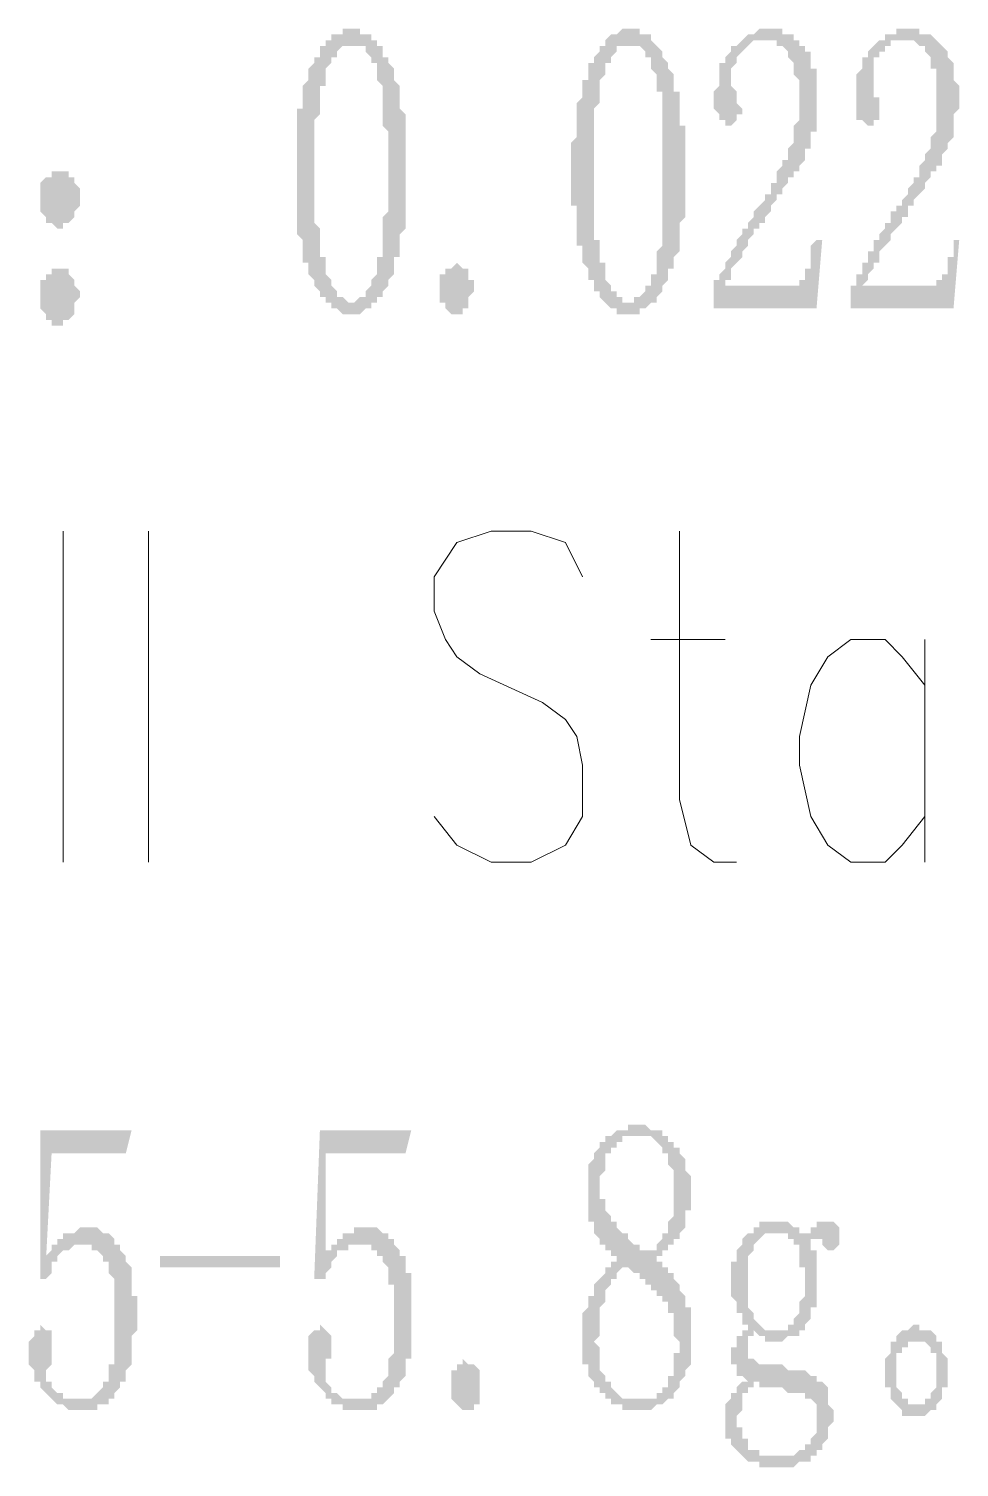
# Model space of a CAD drawing. Header units: millimetres. Extents: x 0 to 275, y 0 to 194.
# Drawn here: x 215.46 to 225.81, y 64.24 to 80.24 of the extents above; entities that cross this region are included whole.
import ezdxf

# ---------------------------------------------------------------- set-up
doc = ezdxf.new("R2010")
doc.units = ezdxf.units.MM

msp = doc.modelspace()

# ---------------------------------------------------------------- hatches: boundary and pattern name
h = msp.add_hatch(color=0)
h.paths.add_polyline_path([(219.0115, 80.052333), (218.948, 80.052333), (218.8845, 79.988833), (218.8845, 79.925333), (218.821, 79.925333), (218.821, 79.861833), (218.7575, 79.798333), (218.7575, 79.734833), (218.7575, 79.671333), (218.7575, 79.607833), (218.694, 79.607833), (218.694, 79.544333), (218.694, 79.480833), (218.694, 79.417333), (218.694, 79.353833), (218.694, 79.290333), (218.6305, 79.226833), (218.6305, 79.163333), (218.6305, 79.099833), (218.6305, 79.036333), (218.6305, 78.972833), (218.6305, 78.909333), (218.6305, 78.845833), (218.6305, 78.782333), (218.6305, 78.718833), (218.6305, 78.655333), (218.6305, 78.591833), (218.6305, 78.528333), (218.6305, 78.464833), (218.6305, 78.401333), (218.6305, 78.337833), (218.6305, 78.274333), (218.6305, 78.210833), (218.6305, 78.147333), (218.6305, 78.083833), (218.694, 78.020333), (218.694, 77.956833), (218.694, 77.893333), (218.694, 77.829833), (218.694, 77.766333), (218.694, 77.702833), (218.7575, 77.702833), (218.7575, 77.639333), (218.7575, 77.575833), (218.7575, 77.512333), (218.821, 77.448833), (218.821, 77.385333), (218.8845, 77.321833), (218.8845, 77.258333), (218.948, 77.258333), (219.0115, 77.194833), (219.075, 77.194833), (219.1385, 77.258333), (219.202, 77.258333), (219.202, 77.321833), (219.2655, 77.385333), (219.2655, 77.448833), (219.329, 77.512333), (219.329, 77.575833), (219.329, 77.639333), (219.329, 77.702833), (219.3925, 77.702833), (219.3925, 77.766333), (219.3925, 77.829833), (219.3925, 77.893333), (219.3925, 77.956833), (219.3925, 78.020333), (219.3925, 78.083833), (219.3925, 78.147333), (219.456, 78.210833), (219.456, 78.274333), (219.456, 78.337833), (219.456, 78.401333), (219.456, 78.464833), (219.456, 78.528333), (219.456, 78.591833), (219.456, 78.655333), (219.456, 78.718833), (219.456, 78.782333), (219.456, 78.845833), (219.456, 78.909333), (219.456, 78.972833), (219.456, 79.036333), (219.456, 79.099833), (219.3925, 79.163333), (219.3925, 79.226833), (219.3925, 79.290333), (219.3925, 79.353833), (219.3925, 79.417333), (219.3925, 79.480833), (219.3925, 79.544333), (219.3925, 79.607833), (219.329, 79.671333), (219.329, 79.734833), (219.329, 79.798333), (219.329, 79.861833), (219.2655, 79.861833), (219.2655, 79.925333), (219.202, 79.988833), (219.202, 80.052333), (219.1385, 80.052333), (219.075, 80.052333)])
h.paths.add_polyline_path([(219.0115, 77.067833), (218.948, 77.067833), (218.8845, 77.131333), (218.821, 77.131333), (218.821, 77.194833), (218.7575, 77.194833), (218.7575, 77.258333), (218.694, 77.258333), (218.694, 77.321833), (218.6305, 77.385333), (218.6305, 77.448833), (218.567, 77.512333), (218.567, 77.575833), (218.567, 77.639333), (218.5035, 77.639333), (218.5035, 77.702833), (218.5035, 77.766333), (218.5035, 77.829833), (218.5035, 77.893333), (218.44, 77.956833), (218.44, 78.020333), (218.44, 78.083833), (218.44, 78.147333), (218.44, 78.210833), (218.44, 78.274333), (218.44, 78.337833), (218.44, 78.401333), (218.44, 78.464833), (218.44, 78.528333), (218.44, 78.591833), (218.44, 78.655333), (218.44, 78.718833), (218.44, 78.782333), (218.44, 78.845833), (218.44, 78.909333), (218.44, 78.972833), (218.44, 79.036333), (218.44, 79.099833), (218.44, 79.163333), (218.44, 79.226833), (218.44, 79.290333), (218.44, 79.353833), (218.5035, 79.353833), (218.5035, 79.417333), (218.5035, 79.480833), (218.5035, 79.544333), (218.5035, 79.607833), (218.567, 79.671333), (218.567, 79.734833), (218.567, 79.798333), (218.6305, 79.861833), (218.6305, 79.925333), (218.694, 79.925333), (218.694, 79.988833), (218.694, 80.052333), (218.7575, 80.052333), (218.7575, 80.115833), (218.821, 80.115833), (218.821, 80.179333), (218.8845, 80.179333), (218.948, 80.179333), (218.948, 80.242833), (219.0115, 80.242833), (219.075, 80.242833), (219.1385, 80.242833), (219.1385, 80.179333), (219.202, 80.179333), (219.2655, 80.179333), (219.2655, 80.115833), (219.329, 80.115833), (219.329, 80.052333), (219.3925, 80.052333), (219.3925, 79.988833), (219.3925, 79.925333), (219.456, 79.925333), (219.456, 79.861833), (219.5195, 79.798333), (219.5195, 79.734833), (219.5195, 79.671333), (219.583, 79.607833), (219.583, 79.544333), (219.583, 79.480833), (219.583, 79.417333), (219.583, 79.353833), (219.6465, 79.290333), (219.6465, 79.226833), (219.6465, 79.163333), (219.6465, 79.099833), (219.6465, 79.036333), (219.6465, 78.972833), (219.6465, 78.909333), (219.6465, 78.845833), (219.6465, 78.782333), (219.6465, 78.718833), (219.6465, 78.655333), (219.6465, 78.591833), (219.6465, 78.528333), (219.6465, 78.464833), (219.6465, 78.401333), (219.6465, 78.337833), (219.6465, 78.274333), (219.6465, 78.210833), (219.6465, 78.147333), (219.6465, 78.083833), (219.6465, 78.020333), (219.583, 77.956833), (219.583, 77.893333), (219.583, 77.829833), (219.583, 77.766333), (219.583, 77.702833), (219.5195, 77.702833), (219.5195, 77.639333), (219.5195, 77.575833), (219.5195, 77.512333), (219.456, 77.448833), (219.456, 77.385333), (219.3925, 77.321833), (219.3925, 77.258333), (219.329, 77.258333), (219.329, 77.194833), (219.2655, 77.194833), (219.2655, 77.131333), (219.202, 77.131333), (219.1385, 77.067833), (219.075, 77.067833)])
h = msp.add_hatch(color=0)
h.paths.add_polyline_path([(222.123, 80.052333), (222.0595, 80.052333), (221.996, 80.052333), (221.996, 79.988833), (221.9325, 79.925333), (221.9325, 79.861833), (221.869, 79.861833), (221.869, 79.798333), (221.869, 79.734833), (221.8055, 79.671333), (221.8055, 79.607833), (221.8055, 79.544333), (221.8055, 79.480833), (221.8055, 79.417333), (221.742, 79.353833), (221.742, 79.290333), (221.742, 79.226833), (221.742, 79.163333), (221.742, 79.099833), (221.742, 79.036333), (221.742, 78.972833), (221.742, 78.909333), (221.742, 78.845833), (221.742, 78.782333), (221.742, 78.718833), (221.742, 78.655333), (221.742, 78.591833), (221.742, 78.528333), (221.742, 78.464833), (221.742, 78.401333), (221.742, 78.337833), (221.742, 78.274333), (221.742, 78.210833), (221.742, 78.147333), (221.742, 78.083833), (221.742, 78.020333), (221.742, 77.956833), (221.742, 77.893333), (221.8055, 77.893333), (221.8055, 77.829833), (221.8055, 77.766333), (221.8055, 77.702833), (221.8055, 77.639333), (221.869, 77.639333), (221.869, 77.575833), (221.869, 77.512333), (221.869, 77.448833), (221.9325, 77.385333), (221.9325, 77.321833), (221.996, 77.321833), (221.996, 77.258333), (222.0595, 77.258333), (222.0595, 77.194833), (222.123, 77.194833), (222.1865, 77.194833), (222.1865, 77.258333), (222.25, 77.258333), (222.3135, 77.321833), (222.3135, 77.385333), (222.377, 77.385333), (222.377, 77.448833), (222.377, 77.512333), (222.4405, 77.512333), (222.4405, 77.575833), (222.4405, 77.639333), (222.4405, 77.702833), (222.4405, 77.766333), (222.504, 77.829833), (222.504, 77.893333), (222.504, 77.956833), (222.504, 78.020333), (222.504, 78.083833), (222.504, 78.147333), (222.504, 78.210833), (222.504, 78.274333), (222.504, 78.337833), (222.504, 78.401333), (222.504, 78.464833), (222.504, 78.528333), (222.504, 78.591833), (222.504, 78.655333), (222.504, 78.718833), (222.504, 78.782333), (222.504, 78.845833), (222.504, 78.909333), (222.504, 78.972833), (222.504, 79.036333), (222.504, 79.099833), (222.504, 79.163333), (222.504, 79.226833), (222.504, 79.290333), (222.504, 79.353833), (222.504, 79.417333), (222.504, 79.480833), (222.504, 79.544333), (222.4405, 79.544333), (222.4405, 79.607833), (222.4405, 79.671333), (222.4405, 79.734833), (222.377, 79.798333), (222.377, 79.861833), (222.377, 79.925333), (222.3135, 79.925333), (222.3135, 79.988833), (222.25, 80.052333), (222.1865, 80.052333)])
h.paths.add_polyline_path([(222.123, 77.067833), (222.0595, 77.067833), (221.996, 77.067833), (221.996, 77.131333), (221.9325, 77.131333), (221.869, 77.194833), (221.8055, 77.258333), (221.8055, 77.321833), (221.742, 77.321833), (221.742, 77.385333), (221.742, 77.448833), (221.6785, 77.448833), (221.6785, 77.512333), (221.6785, 77.575833), (221.615, 77.639333), (221.615, 77.702833), (221.615, 77.766333), (221.615, 77.829833), (221.5515, 77.829833), (221.5515, 77.893333), (221.5515, 77.956833), (221.5515, 78.020333), (221.5515, 78.083833), (221.5515, 78.147333), (221.5515, 78.210833), (221.5515, 78.274333), (221.488, 78.274333), (221.488, 78.337833), (221.488, 78.401333), (221.488, 78.464833), (221.488, 78.528333), (221.488, 78.591833), (221.488, 78.655333), (221.488, 78.718833), (221.488, 78.782333), (221.488, 78.845833), (221.488, 78.909333), (221.488, 78.972833), (221.5515, 79.036333), (221.5515, 79.099833), (221.5515, 79.163333), (221.5515, 79.226833), (221.5515, 79.290333), (221.5515, 79.353833), (221.5515, 79.417333), (221.615, 79.480833), (221.615, 79.544333), (221.615, 79.607833), (221.615, 79.671333), (221.6785, 79.671333), (221.6785, 79.734833), (221.6785, 79.798333), (221.6785, 79.861833), (221.742, 79.861833), (221.742, 79.925333), (221.8055, 79.988833), (221.8055, 80.052333), (221.869, 80.052333), (221.869, 80.115833), (221.9325, 80.179333), (221.996, 80.179333), (222.0595, 80.242833), (222.123, 80.242833), (222.1865, 80.242833), (222.25, 80.242833), (222.25, 80.179333), (222.3135, 80.179333), (222.377, 80.179333), (222.377, 80.115833), (222.4405, 80.052333), (222.504, 79.988833), (222.504, 79.925333), (222.5675, 79.861833), (222.5675, 79.798333), (222.631, 79.734833), (222.631, 79.671333), (222.631, 79.607833), (222.631, 79.544333), (222.6945, 79.544333), (222.6945, 79.480833), (222.6945, 79.417333), (222.6945, 79.353833), (222.6945, 79.290333), (222.6945, 79.226833), (222.6945, 79.163333), (222.758, 79.163333), (222.758, 79.099833), (222.758, 79.036333), (222.758, 78.972833), (222.758, 78.909333), (222.758, 78.845833), (222.758, 78.782333), (222.758, 78.718833), (222.758, 78.655333), (222.758, 78.591833), (222.758, 78.528333), (222.758, 78.464833), (222.758, 78.401333), (222.758, 78.337833), (222.758, 78.274333), (222.758, 78.210833), (222.758, 78.147333), (222.6945, 78.083833), (222.6945, 78.020333), (222.6945, 77.956833), (222.6945, 77.893333), (222.6945, 77.829833), (222.6945, 77.766333), (222.631, 77.702833), (222.631, 77.639333), (222.631, 77.575833), (222.5675, 77.575833), (222.5675, 77.512333), (222.5675, 77.448833), (222.504, 77.385333), (222.504, 77.321833), (222.4405, 77.258333), (222.4405, 77.194833), (222.377, 77.194833), (222.3135, 77.131333), (222.25, 77.131333), (222.25, 77.067833), (222.1865, 77.067833)])
h = msp.add_hatch(color=0)
h.dxf.hatch_style = 2
h.paths.add_polyline_path([(224.028, 79.480833), (224.028, 79.544333), (224.028, 79.607833), (224.028, 79.671333), (223.9645, 79.734833), (223.9645, 79.798333), (223.9645, 79.861833), (223.901, 79.925333), (223.901, 79.988833), (223.8375, 80.052333), (223.774, 80.052333), (223.774, 80.115833), (223.7105, 80.115833), (223.647, 80.115833), (223.5835, 80.115833), (223.52, 80.115833), (223.4565, 80.052333), (223.393, 79.988833), (223.3295, 79.925333), (223.3295, 79.861833), (223.266, 79.798333), (223.266, 79.734833), (223.266, 79.671333), (223.266, 79.607833), (223.3295, 79.544333), (223.3295, 79.480833), (223.3295, 79.417333), (223.393, 79.353833), (223.393, 79.290333), (223.3295, 79.290333), (223.3295, 79.226833), (223.266, 79.163333), (223.2025, 79.163333), (223.2025, 79.226833), (223.139, 79.226833), (223.139, 79.290333), (223.0755, 79.353833), (223.0755, 79.417333), (223.0755, 79.480833), (223.0755, 79.544333), (223.139, 79.607833), (223.139, 79.671333), (223.139, 79.734833), (223.139, 79.798333), (223.139, 79.861833), (223.2025, 79.861833), (223.2025, 79.925333), (223.266, 79.988833), (223.266, 80.052333), (223.3295, 80.052333), (223.393, 80.115833), (223.4565, 80.179333), (223.52, 80.179333), (223.5835, 80.242833), (223.647, 80.242833), (223.7105, 80.242833), (223.774, 80.242833), (223.8375, 80.242833), (223.8375, 80.179333), (223.901, 80.179333), (223.9645, 80.179333), (223.9645, 80.115833), (224.028, 80.115833), (224.028, 80.052333), (224.0915, 80.052333), (224.0915, 79.988833), (224.155, 79.988833), (224.155, 79.925333), (224.155, 79.861833), (224.155, 79.798333), (224.2185, 79.798333), (224.2185, 79.734833), (224.2185, 79.671333), (224.2185, 79.607833), (224.2185, 79.544333), (224.2185, 79.480833), (224.2185, 79.417333), (224.2185, 79.353833), (224.2185, 79.290333), (224.2185, 79.226833), (224.2185, 79.163333), (224.2185, 79.099833), (224.155, 79.099833), (224.155, 79.036333), (224.155, 78.972833), (224.155, 78.909333), (224.0915, 78.909333), (224.0915, 78.845833), (224.0915, 78.782333), (224.028, 78.718833), (224.028, 78.655333), (223.9645, 78.655333), (223.9645, 78.591833), (223.901, 78.591833), (223.901, 78.528333), (223.8375, 78.464833), (223.8375, 78.401333), (223.774, 78.401333), (223.774, 78.337833), (223.7105, 78.274333), (223.7105, 78.210833), (223.647, 78.147333), (223.647, 78.083833), (223.5835, 78.083833), (223.5835, 78.020333), (223.52, 78.020333), (223.52, 77.956833), (223.4565, 77.893333), (223.4565, 77.829833), (223.393, 77.766333), (223.393, 77.702833), (223.3295, 77.639333), (223.266, 77.575833), (223.266, 77.512333), (223.266, 77.448833), (223.2025, 77.448833), (223.2025, 77.385333), (223.901, 77.385333), (223.9645, 77.385333), (224.028, 77.385333), (224.028, 77.448833), (224.0915, 77.448833), (224.0915, 77.512333), (224.0915, 77.575833), (224.155, 77.575833), (224.155, 77.639333), (224.155, 77.702833), (224.155, 77.766333), (224.155, 77.829833), (224.2185, 77.893333), (224.282, 77.893333), (224.2185, 77.131333), (223.0755, 77.131333), (223.0755, 77.321833), (223.0755, 77.385333), (223.0755, 77.448833), (223.139, 77.448833), (223.139, 77.512333), (223.2025, 77.575833), (223.2025, 77.639333), (223.266, 77.702833), (223.266, 77.766333), (223.3295, 77.829833), (223.3295, 77.893333), (223.393, 77.956833), (223.393, 78.020333), (223.4565, 78.020333), (223.4565, 78.083833), (223.52, 78.147333), (223.52, 78.210833), (223.5835, 78.274333), (223.647, 78.337833), (223.647, 78.401333), (223.7105, 78.401333), (223.7105, 78.464833), (223.7105, 78.528333), (223.774, 78.528333), (223.774, 78.591833), (223.774, 78.655333), (223.8375, 78.718833), (223.8375, 78.782333), (223.901, 78.782333), (223.901, 78.845833), (223.901, 78.909333), (223.9645, 78.972833), (223.9645, 79.036333), (223.9645, 79.099833), (223.9645, 79.163333), (224.028, 79.226833), (224.028, 79.290333), (224.028, 79.353833), (224.028, 79.417333)])
h = msp.add_hatch(color=0)
h.dxf.hatch_style = 2
h.paths.add_polyline_path([(225.552, 79.480833), (225.552, 79.544333), (225.552, 79.607833), (225.552, 79.671333), (225.552, 79.734833), (225.552, 79.798333), (225.4885, 79.798333), (225.4885, 79.861833), (225.4885, 79.925333), (225.425, 79.988833), (225.425, 80.052333), (225.3615, 80.052333), (225.298, 80.115833), (225.2345, 80.115833), (225.171, 80.115833), (225.1075, 80.115833), (225.044, 80.115833), (225.044, 80.052333), (224.9805, 80.052333), (224.9805, 79.988833), (224.917, 79.988833), (224.917, 79.925333), (224.8535, 79.925333), (224.8535, 79.861833), (224.8535, 79.798333), (224.8535, 79.734833), (224.8535, 79.671333), (224.8535, 79.607833), (224.8535, 79.544333), (224.8535, 79.480833), (224.917, 79.480833), (224.917, 79.417333), (224.917, 79.353833), (224.917, 79.290333), (224.917, 79.226833), (224.8535, 79.226833), (224.8535, 79.163333), (224.79, 79.163333), (224.7265, 79.226833), (224.663, 79.226833), (224.663, 79.290333), (224.663, 79.353833), (224.663, 79.417333), (224.663, 79.480833), (224.663, 79.544333), (224.663, 79.607833), (224.663, 79.671333), (224.663, 79.734833), (224.7265, 79.798333), (224.7265, 79.861833), (224.7265, 79.925333), (224.79, 79.925333), (224.79, 79.988833), (224.8535, 80.052333), (224.917, 80.115833), (224.9805, 80.115833), (224.9805, 80.179333), (225.044, 80.179333), (225.1075, 80.179333), (225.1075, 80.242833), (225.171, 80.242833), (225.2345, 80.242833), (225.298, 80.242833), (225.3615, 80.242833), (225.3615, 80.179333), (225.425, 80.179333), (225.4885, 80.179333), (225.552, 80.115833), (225.6155, 80.052333), (225.679, 79.988833), (225.679, 79.925333), (225.7425, 79.861833), (225.7425, 79.798333), (225.7425, 79.734833), (225.7425, 79.671333), (225.806, 79.607833), (225.806, 79.544333), (225.806, 79.480833), (225.806, 79.417333), (225.806, 79.353833), (225.7425, 79.290333), (225.7425, 79.226833), (225.7425, 79.163333), (225.7425, 79.099833), (225.7425, 79.036333), (225.679, 78.972833), (225.679, 78.909333), (225.6155, 78.845833), (225.6155, 78.782333), (225.6155, 78.718833), (225.552, 78.718833), (225.552, 78.655333), (225.4885, 78.655333), (225.4885, 78.591833), (225.425, 78.528333), (225.425, 78.464833), (225.3615, 78.401333), (225.298, 78.337833), (225.298, 78.274333), (225.2345, 78.274333), (225.2345, 78.210833), (225.2345, 78.147333), (225.171, 78.147333), (225.171, 78.083833), (225.1075, 78.020333), (225.044, 77.956833), (225.044, 77.893333), (224.9805, 77.829833), (224.917, 77.766333), (224.917, 77.702833), (224.917, 77.639333), (224.8535, 77.639333), (224.8535, 77.575833), (224.79, 77.512333), (224.79, 77.448833), (224.7265, 77.385333), (225.4885, 77.385333), (225.552, 77.385333), (225.552, 77.448833), (225.6155, 77.448833), (225.6155, 77.512333), (225.679, 77.512333), (225.679, 77.575833), (225.679, 77.639333), (225.679, 77.702833), (225.7425, 77.702833), (225.7425, 77.766333), (225.7425, 77.829833), (225.7425, 77.893333), (225.806, 77.893333), (225.7425, 77.131333), (224.5995, 77.131333), (224.5995, 77.321833), (224.5995, 77.385333), (224.663, 77.385333), (224.663, 77.448833), (224.663, 77.512333), (224.7265, 77.512333), (224.7265, 77.575833), (224.7265, 77.639333), (224.79, 77.639333), (224.79, 77.702833), (224.79, 77.766333), (224.8535, 77.766333), (224.8535, 77.829833), (224.8535, 77.893333), (224.917, 77.893333), (224.917, 77.956833), (224.9805, 78.020333), (224.9805, 78.083833), (225.044, 78.083833), (225.044, 78.147333), (225.044, 78.210833), (225.1075, 78.210833), (225.1075, 78.274333), (225.171, 78.274333), (225.171, 78.337833), (225.2345, 78.401333), (225.2345, 78.464833), (225.298, 78.528333), (225.298, 78.591833), (225.3615, 78.591833), (225.3615, 78.655333), (225.3615, 78.718833), (225.425, 78.782333), (225.425, 78.845833), (225.4885, 78.909333), (225.4885, 78.972833), (225.4885, 79.036333), (225.552, 79.099833), (225.552, 79.163333), (225.552, 79.226833), (225.552, 79.290333), (225.552, 79.353833), (225.552, 79.417333)])
h = msp.add_hatch(color=0)
h.paths.add_polyline_path([(216.027, 77.258333), (215.9635, 77.194833), (215.9635, 77.131333), (215.9635, 77.067833), (215.9, 77.004333), (215.8365, 77.004333), (215.8365, 76.940833), (215.773, 76.940833), (215.7095, 76.940833), (215.7095, 77.004333), (215.646, 77.004333), (215.646, 77.067833), (215.5825, 77.131333), (215.5825, 77.194833), (215.5825, 77.258333), (215.5825, 77.321833), (215.5825, 77.385333), (215.5825, 77.448833), (215.646, 77.448833), (215.646, 77.512333), (215.7095, 77.512333), (215.7095, 77.575833), (215.773, 77.575833), (215.8365, 77.575833), (215.9, 77.575833), (215.9, 77.512333), (215.9635, 77.448833), (215.9635, 77.385333), (216.027, 77.321833)])
h.paths.add_polyline_path([(216.027, 78.337833), (216.027, 78.274333), (215.9635, 78.210833), (215.9635, 78.147333), (215.9, 78.083833), (215.8365, 78.083833), (215.8365, 78.020333), (215.773, 78.020333), (215.7095, 78.083833), (215.646, 78.083833), (215.646, 78.147333), (215.5825, 78.210833), (215.5825, 78.274333), (215.5825, 78.337833), (215.5825, 78.401333), (215.5825, 78.464833), (215.5825, 78.528333), (215.646, 78.591833), (215.7095, 78.591833), (215.7095, 78.655333), (215.773, 78.655333), (215.8365, 78.655333), (215.9, 78.655333), (215.9, 78.591833), (215.9635, 78.591833), (215.9635, 78.528333), (216.027, 78.464833), (216.027, 78.401333)])
h = msp.add_hatch(color=0)
h.dxf.hatch_style = 2
h.paths.add_polyline_path([(220.218, 77.067833), (220.1545, 77.067833), (220.091, 77.131333), (220.091, 77.194833), (220.0275, 77.194833), (220.0275, 77.258333), (220.0275, 77.321833), (220.0275, 77.385333), (220.0275, 77.448833), (220.0275, 77.512333), (220.091, 77.512333), (220.091, 77.575833), (220.1545, 77.575833), (220.218, 77.639333), (220.2815, 77.575833), (220.345, 77.575833), (220.345, 77.512333), (220.345, 77.448833), (220.4085, 77.448833), (220.4085, 77.385333), (220.4085, 77.321833), (220.345, 77.258333), (220.345, 77.194833), (220.345, 77.131333), (220.2815, 77.131333), (220.2815, 77.067833)])
h = msp.add_hatch(color=0)
h.paths.add_polyline_path([(221.742, 65.637833), (221.8055, 65.574333), (221.8055, 65.510833), (221.8055, 65.447333), (221.8055, 65.383833), (221.8055, 65.320333), (221.869, 65.256833), (221.869, 65.193333), (221.9325, 65.193333), (221.9325, 65.129833), (221.996, 65.066333), (222.0595, 65.002833), (222.123, 65.002833), (222.1865, 65.002833), (222.25, 65.002833), (222.3135, 65.002833), (222.377, 65.002833), (222.4405, 65.002833), (222.4405, 65.066333), (222.504, 65.066333), (222.504, 65.129833), (222.5675, 65.129833), (222.5675, 65.193333), (222.5675, 65.256833), (222.631, 65.256833), (222.631, 65.320333), (222.631, 65.383833), (222.631, 65.447333), (222.631, 65.510833), (222.6945, 65.510833), (222.6945, 65.574333), (222.6945, 65.637833), (222.631, 65.701333), (222.631, 65.764833), (222.631, 65.828333), (222.631, 65.891833), (222.631, 65.955333), (222.5675, 65.955333), (222.5675, 66.018833), (222.5675, 66.082333), (222.504, 66.082333), (222.504, 66.145833), (222.4405, 66.145833), (222.4405, 66.209333), (222.377, 66.209333), (222.377, 66.272833), (222.3135, 66.272833), (222.3135, 66.336333), (222.25, 66.336333), (222.25, 66.399833), (222.1865, 66.399833), (222.123, 66.463333), (222.0595, 66.463333), (221.996, 66.399833), (221.996, 66.336333), (221.9325, 66.336333), (221.9325, 66.272833), (221.869, 66.209333), (221.869, 66.145833), (221.869, 66.082333), (221.8055, 66.018833), (221.8055, 65.955333), (221.8055, 65.891833), (221.8055, 65.828333), (221.8055, 65.764833), (221.8055, 65.701333)])
h.paths.add_polyline_path([(222.8215, 65.701333), (222.8215, 65.637833), (222.8215, 65.574333), (222.8215, 65.510833), (222.8215, 65.447333), (222.8215, 65.383833), (222.758, 65.320333), (222.758, 65.256833), (222.6945, 65.193333), (222.6945, 65.129833), (222.631, 65.066333), (222.631, 65.002833), (222.5675, 65.002833), (222.504, 64.939333), (222.4405, 64.939333), (222.377, 64.875833), (222.3135, 64.875833), (222.25, 64.875833), (222.1865, 64.875833), (222.123, 64.875833), (222.0595, 64.875833), (222.0595, 64.939333), (221.996, 64.939333), (221.9325, 64.939333), (221.9325, 65.002833), (221.869, 65.002833), (221.869, 65.066333), (221.8055, 65.066333), (221.8055, 65.129833), (221.742, 65.129833), (221.742, 65.193333), (221.6785, 65.256833), (221.6785, 65.320333), (221.6785, 65.383833), (221.615, 65.383833), (221.615, 65.447333), (221.615, 65.510833), (221.615, 65.574333), (221.615, 65.637833), (221.615, 65.701333), (221.615, 65.764833), (221.615, 65.828333), (221.615, 65.891833), (221.615, 65.955333), (221.6785, 66.018833), (221.6785, 66.082333), (221.6785, 66.145833), (221.742, 66.145833), (221.742, 66.209333), (221.742, 66.272833), (221.8055, 66.336333), (221.869, 66.399833), (221.869, 66.463333), (221.9325, 66.463333), (221.9325, 66.526833), (221.996, 66.526833), (221.996, 66.590333), (221.9325, 66.590333), (221.9325, 66.653833), (221.869, 66.653833), (221.869, 66.717333), (221.8055, 66.717333), (221.8055, 66.780833), (221.742, 66.844333), (221.742, 66.907833), (221.742, 66.971333), (221.6785, 66.971333), (221.6785, 67.034833), (221.6785, 67.098333), (221.6785, 67.161833), (221.6785, 67.225333), (221.6785, 67.288833), (221.6785, 67.352333), (221.6785, 67.415833), (221.6785, 67.479333), (221.6785, 67.542833), (221.6785, 67.606333), (221.742, 67.669833), (221.742, 67.733333), (221.8055, 67.796833), (221.8055, 67.860333), (221.869, 67.860333), (221.869, 67.923833), (221.9325, 67.923833), (221.996, 67.987333), (222.0595, 67.987333), (222.123, 67.987333), (222.123, 68.050833), (222.1865, 68.050833), (222.25, 68.050833), (222.3135, 68.050833), (222.377, 67.987333), (222.4405, 67.987333), (222.504, 67.987333), (222.504, 67.923833), (222.5675, 67.923833), (222.5675, 67.860333), (222.631, 67.860333), (222.631, 67.796833), (222.6945, 67.796833), (222.6945, 67.733333), (222.758, 67.669833), (222.758, 67.606333), (222.758, 67.542833), (222.8215, 67.479333), (222.8215, 67.415833), (222.8215, 67.352333), (222.8215, 67.288833), (222.8215, 67.225333), (222.8215, 67.161833), (222.8215, 67.098333), (222.758, 67.098333), (222.758, 67.034833), (222.758, 66.971333), (222.758, 66.907833), (222.6945, 66.844333), (222.6945, 66.780833), (222.631, 66.780833), (222.631, 66.717333), (222.5675, 66.717333), (222.5675, 66.653833), (222.504, 66.653833), (222.504, 66.590333), (222.4405, 66.590333), (222.4405, 66.526833), (222.504, 66.526833), (222.504, 66.463333), (222.5675, 66.463333), (222.5675, 66.399833), (222.631, 66.399833), (222.631, 66.336333), (222.6945, 66.272833), (222.6945, 66.209333), (222.758, 66.145833), (222.758, 66.082333), (222.758, 66.018833), (222.8215, 66.018833), (222.8215, 65.955333), (222.8215, 65.891833), (222.8215, 65.828333), (222.8215, 65.764833)])
h.paths.add_polyline_path([(222.631, 67.288833), (222.631, 67.352333), (222.631, 67.415833), (222.631, 67.479333), (222.631, 67.542833), (222.5675, 67.606333), (222.5675, 67.669833), (222.5675, 67.733333), (222.504, 67.733333), (222.504, 67.796833), (222.4405, 67.860333), (222.377, 67.923833), (222.3135, 67.923833), (222.25, 67.923833), (222.1865, 67.923833), (222.123, 67.923833), (222.0595, 67.923833), (222.0595, 67.860333), (221.996, 67.860333), (221.996, 67.796833), (221.9325, 67.796833), (221.9325, 67.733333), (221.869, 67.733333), (221.869, 67.669833), (221.869, 67.606333), (221.869, 67.542833), (221.8055, 67.479333), (221.8055, 67.415833), (221.8055, 67.352333), (221.8055, 67.288833), (221.8055, 67.225333), (221.869, 67.225333), (221.869, 67.161833), (221.869, 67.098333), (221.9325, 67.034833), (221.9325, 66.971333), (221.996, 66.971333), (221.996, 66.907833), (222.0595, 66.844333), (222.123, 66.844333), (222.123, 66.780833), (222.1865, 66.717333), (222.25, 66.717333), (222.25, 66.653833), (222.3135, 66.653833), (222.377, 66.653833), (222.4405, 66.653833), (222.4405, 66.717333), (222.504, 66.780833), (222.504, 66.844333), (222.5675, 66.844333), (222.5675, 66.907833), (222.5675, 66.971333), (222.631, 67.034833), (222.631, 67.098333), (222.631, 67.161833), (222.631, 67.225333)])
h = msp.add_hatch(color=0)
h.dxf.hatch_style = 2
h.paths.add_polyline_path([(216.0905, 66.907833), (216.154, 66.907833), (216.2175, 66.907833), (216.281, 66.844333), (216.3445, 66.844333), (216.408, 66.780833), (216.408, 66.717333), (216.4715, 66.717333), (216.4715, 66.653833), (216.535, 66.590333), (216.535, 66.526833), (216.5985, 66.463333), (216.5985, 66.399833), (216.5985, 66.336333), (216.5985, 66.272833), (216.5985, 66.209333), (216.5985, 66.145833), (216.662, 66.145833), (216.662, 66.082333), (216.662, 66.018833), (216.662, 65.955333), (216.662, 65.891833), (216.662, 65.828333), (216.662, 65.764833), (216.5985, 65.701333), (216.5985, 65.637833), (216.5985, 65.574333), (216.5985, 65.510833), (216.5985, 65.447333), (216.5985, 65.383833), (216.535, 65.320333), (216.535, 65.256833), (216.535, 65.193333), (216.4715, 65.193333), (216.4715, 65.129833), (216.408, 65.066333), (216.408, 65.002833), (216.3445, 65.002833), (216.3445, 64.939333), (216.281, 64.939333), (216.2175, 64.939333), (216.2175, 64.875833), (216.154, 64.875833), (216.0905, 64.875833), (216.027, 64.875833), (215.9635, 64.875833), (215.9, 64.875833), (215.8365, 64.939333), (215.773, 64.939333), (215.7095, 65.002833), (215.646, 65.066333), (215.5825, 65.129833), (215.5825, 65.193333), (215.519, 65.193333), (215.519, 65.256833), (215.519, 65.320333), (215.4555, 65.383833), (215.4555, 65.447333), (215.4555, 65.510833), (215.4555, 65.574333), (215.4555, 65.637833), (215.519, 65.701333), (215.519, 65.764833), (215.5825, 65.764833), (215.5825, 65.828333), (215.646, 65.764833), (215.7095, 65.764833), (215.7095, 65.701333), (215.7095, 65.637833), (215.7095, 65.574333), (215.7095, 65.510833), (215.7095, 65.447333), (215.7095, 65.383833), (215.646, 65.320333), (215.646, 65.256833), (215.646, 65.193333), (215.7095, 65.193333), (215.7095, 65.129833), (215.773, 65.066333), (215.8365, 65.066333), (215.8365, 65.002833), (215.9, 65.002833), (215.9635, 65.002833), (216.027, 65.002833), (216.0905, 65.002833), (216.154, 65.002833), (216.2175, 65.066333), (216.281, 65.129833), (216.281, 65.193333), (216.3445, 65.193333), (216.3445, 65.256833), (216.3445, 65.320333), (216.3445, 65.383833), (216.408, 65.383833), (216.408, 65.447333), (216.408, 65.510833), (216.408, 65.574333), (216.408, 65.637833), (216.408, 65.701333), (216.408, 65.764833), (216.408, 65.828333), (216.408, 65.891833), (216.408, 65.955333), (216.408, 66.018833), (216.408, 66.082333), (216.408, 66.145833), (216.408, 66.209333), (216.408, 66.272833), (216.408, 66.336333), (216.3445, 66.399833), (216.3445, 66.463333), (216.3445, 66.526833), (216.281, 66.526833), (216.281, 66.590333), (216.2175, 66.653833), (216.154, 66.653833), (216.154, 66.717333), (216.0905, 66.717333), (216.027, 66.717333), (215.9635, 66.717333), (215.9, 66.653833), (215.8365, 66.653833), (215.773, 66.590333), (215.773, 66.526833), (215.7095, 66.526833), (215.7095, 66.463333), (215.7095, 66.399833), (215.646, 66.336333), (215.5825, 66.336333), (215.5825, 67.987333), (216.5985, 67.987333), (216.535, 67.733333), (215.7095, 67.733333), (215.646, 66.526833), (215.646, 66.590333), (215.7095, 66.653833), (215.7095, 66.717333), (215.773, 66.717333), (215.773, 66.780833), (215.8365, 66.780833), (215.8365, 66.844333), (215.9, 66.844333), (215.9635, 66.844333), (216.027, 66.907833)])
h = msp.add_hatch(color=0)
h.dxf.hatch_style = 2
h.paths.add_polyline_path([(219.202, 66.907833), (219.2655, 66.907833), (219.329, 66.907833), (219.3925, 66.844333), (219.456, 66.844333), (219.456, 66.780833), (219.5195, 66.780833), (219.5195, 66.717333), (219.583, 66.653833), (219.583, 66.590333), (219.6465, 66.590333), (219.6465, 66.526833), (219.6465, 66.463333), (219.6465, 66.399833), (219.71, 66.399833), (219.71, 66.336333), (219.71, 66.272833), (219.71, 66.209333), (219.71, 66.145833), (219.71, 66.082333), (219.71, 66.018833), (219.71, 65.955333), (219.71, 65.891833), (219.71, 65.828333), (219.71, 65.764833), (219.71, 65.701333), (219.71, 65.637833), (219.71, 65.574333), (219.71, 65.510833), (219.71, 65.447333), (219.6465, 65.447333), (219.6465, 65.383833), (219.6465, 65.320333), (219.6465, 65.256833), (219.583, 65.193333), (219.583, 65.129833), (219.5195, 65.129833), (219.5195, 65.066333), (219.456, 65.002833), (219.3925, 64.939333), (219.329, 64.939333), (219.329, 64.875833), (219.2655, 64.875833), (219.202, 64.875833), (219.1385, 64.875833), (219.075, 64.875833), (219.0115, 64.875833), (218.948, 64.875833), (218.948, 64.939333), (218.8845, 64.939333), (218.821, 64.939333), (218.821, 65.002833), (218.7575, 65.002833), (218.7575, 65.066333), (218.694, 65.129833), (218.6305, 65.193333), (218.6305, 65.256833), (218.567, 65.320333), (218.567, 65.383833), (218.567, 65.447333), (218.567, 65.510833), (218.567, 65.574333), (218.567, 65.637833), (218.567, 65.701333), (218.6305, 65.764833), (218.694, 65.764833), (218.694, 65.828333), (218.7575, 65.764833), (218.821, 65.701333), (218.821, 65.637833), (218.821, 65.574333), (218.821, 65.510833), (218.821, 65.447333), (218.7575, 65.447333), (218.7575, 65.383833), (218.7575, 65.320333), (218.7575, 65.256833), (218.7575, 65.193333), (218.821, 65.129833), (218.821, 65.066333), (218.8845, 65.066333), (218.948, 65.002833), (219.0115, 65.002833), (219.075, 65.002833), (219.1385, 65.002833), (219.202, 65.002833), (219.2655, 65.002833), (219.2655, 65.066333), (219.329, 65.066333), (219.329, 65.129833), (219.3925, 65.129833), (219.3925, 65.193333), (219.456, 65.256833), (219.456, 65.320333), (219.456, 65.383833), (219.456, 65.447333), (219.5195, 65.510833), (219.5195, 65.574333), (219.5195, 65.637833), (219.5195, 65.701333), (219.5195, 65.764833), (219.5195, 65.828333), (219.5195, 65.891833), (219.5195, 65.955333), (219.5195, 66.018833), (219.5195, 66.082333), (219.5195, 66.145833), (219.5195, 66.209333), (219.5195, 66.272833), (219.456, 66.272833), (219.456, 66.336333), (219.456, 66.399833), (219.456, 66.463333), (219.3925, 66.526833), (219.3925, 66.590333), (219.329, 66.590333), (219.329, 66.653833), (219.2655, 66.653833), (219.2655, 66.717333), (219.202, 66.717333), (219.1385, 66.717333), (219.075, 66.717333), (219.0115, 66.717333), (219.0115, 66.653833), (218.948, 66.653833), (218.8845, 66.653833), (218.8845, 66.590333), (218.821, 66.526833), (218.821, 66.463333), (218.7575, 66.399833), (218.7575, 66.336333), (218.6305, 66.336333), (218.694, 67.987333), (219.71, 67.987333), (219.6465, 67.733333), (218.7575, 67.733333), (218.7575, 66.526833), (218.7575, 66.590333), (218.7575, 66.653833), (218.821, 66.653833), (218.821, 66.717333), (218.8845, 66.717333), (218.8845, 66.780833), (218.948, 66.780833), (218.948, 66.844333), (219.0115, 66.844333), (219.075, 66.844333), (219.075, 66.907833), (219.1385, 66.907833)])
h = msp.add_hatch(color=0)
h.paths.add_polyline_path([(223.4565, 66.272833), (223.4565, 66.209333), (223.4565, 66.145833), (223.4565, 66.082333), (223.4565, 66.018833), (223.52, 65.955333), (223.52, 65.891833), (223.5835, 65.828333), (223.647, 65.764833), (223.7105, 65.764833), (223.774, 65.764833), (223.8375, 65.764833), (223.901, 65.764833), (223.901, 65.828333), (223.9645, 65.828333), (223.9645, 65.891833), (224.028, 65.955333), (224.028, 66.018833), (224.028, 66.082333), (224.0915, 66.145833), (224.0915, 66.209333), (224.0915, 66.272833), (224.0915, 66.336333), (224.0915, 66.399833), (224.0915, 66.463333), (224.028, 66.463333), (224.028, 66.526833), (224.028, 66.590333), (224.028, 66.653833), (224.028, 66.717333), (223.9645, 66.717333), (223.9645, 66.780833), (223.901, 66.780833), (223.901, 66.844333), (223.8375, 66.844333), (223.774, 66.844333), (223.7105, 66.844333), (223.647, 66.844333), (223.5835, 66.780833), (223.52, 66.717333), (223.52, 66.653833), (223.4565, 66.590333), (223.4565, 66.526833), (223.4565, 66.463333), (223.4565, 66.399833), (223.4565, 66.336333)])
h.paths.add_polyline_path([(224.028, 65.320333), (224.0915, 65.320333), (224.155, 65.256833), (224.2185, 65.256833), (224.2185, 65.193333), (224.282, 65.193333), (224.3455, 65.129833), (224.3455, 65.066333), (224.3455, 65.002833), (224.3455, 64.939333), (224.409, 64.875833), (224.409, 64.812333), (224.409, 64.748833), (224.3455, 64.685333), (224.3455, 64.621833), (224.3455, 64.558333), (224.282, 64.494833), (224.282, 64.431333), (224.2185, 64.431333), (224.2185, 64.367833), (224.155, 64.367833), (224.155, 64.304333), (224.0915, 64.304333), (224.028, 64.304333), (223.9645, 64.240833), (223.901, 64.240833), (223.8375, 64.240833), (223.774, 64.240833), (223.7105, 64.240833), (223.647, 64.240833), (223.5835, 64.240833), (223.5835, 64.304333), (223.52, 64.304333), (223.4565, 64.304333), (223.393, 64.367833), (223.3295, 64.431333), (223.266, 64.494833), (223.266, 64.558333), (223.2025, 64.558333), (223.2025, 64.621833), (223.2025, 64.685333), (223.2025, 64.748833), (223.2025, 64.812333), (223.2025, 64.875833), (223.2025, 64.939333), (223.266, 65.002833), (223.266, 65.066333), (223.3295, 65.066333), (223.3295, 65.129833), (223.393, 65.193333), (223.4565, 65.193333), (223.393, 65.256833), (223.3295, 65.256833), (223.3295, 65.320333), (223.3295, 65.383833), (223.266, 65.383833), (223.266, 65.447333), (223.266, 65.510833), (223.266, 65.574333), (223.3295, 65.574333), (223.3295, 65.637833), (223.3295, 65.701333), (223.393, 65.701333), (223.393, 65.764833), (223.4565, 65.764833), (223.4565, 65.828333), (223.393, 65.828333), (223.393, 65.891833), (223.393, 65.955333), (223.3295, 65.955333), (223.3295, 66.018833), (223.3295, 66.082333), (223.266, 66.145833), (223.266, 66.209333), (223.266, 66.272833), (223.266, 66.336333), (223.266, 66.399833), (223.266, 66.463333), (223.266, 66.526833), (223.3295, 66.526833), (223.3295, 66.590333), (223.3295, 66.653833), (223.393, 66.717333), (223.393, 66.780833), (223.4565, 66.844333), (223.52, 66.844333), (223.52, 66.907833), (223.5835, 66.907833), (223.5835, 66.971333), (223.647, 66.971333), (223.7105, 66.971333), (223.774, 66.971333), (223.8375, 66.971333), (223.901, 66.971333), (223.9645, 66.907833), (224.028, 66.907833), (224.028, 66.844333), (224.0915, 66.844333), (224.0915, 66.780833), (224.0915, 66.844333), (224.155, 66.844333), (224.155, 66.907833), (224.2185, 66.907833), (224.2185, 66.971333), (224.282, 66.971333), (224.3455, 66.971333), (224.409, 66.971333), (224.4725, 66.907833), (224.4725, 66.844333), (224.4725, 66.780833), (224.4725, 66.717333), (224.409, 66.653833), (224.3455, 66.653833), (224.282, 66.717333), (224.282, 66.780833), (224.2185, 66.780833), (224.155, 66.780833), (224.155, 66.717333), (224.155, 66.653833), (224.2185, 66.653833), (224.2185, 66.590333), (224.2185, 66.526833), (224.2185, 66.463333), (224.2185, 66.399833), (224.2185, 66.336333), (224.2185, 66.272833), (224.2185, 66.209333), (224.2185, 66.145833), (224.2185, 66.082333), (224.2185, 66.018833), (224.155, 66.018833), (224.155, 65.955333), (224.155, 65.891833), (224.0915, 65.828333), (224.0915, 65.764833), (224.028, 65.764833), (224.028, 65.701333), (223.9645, 65.701333), (223.901, 65.701333), (223.8375, 65.637833), (223.774, 65.637833), (223.7105, 65.637833), (223.647, 65.637833), (223.647, 65.701333), (223.5835, 65.701333), (223.52, 65.764833), (223.52, 65.701333), (223.4565, 65.701333), (223.4565, 65.637833), (223.4565, 65.574333), (223.4565, 65.510833), (223.4565, 65.447333), (223.52, 65.447333), (223.5835, 65.383833), (223.647, 65.383833), (223.7105, 65.383833), (223.774, 65.383833), (223.8375, 65.383833), (223.901, 65.320333), (223.9645, 65.320333)])
h.paths.add_polyline_path([(223.52, 65.193333), (223.52, 65.129833), (223.4565, 65.129833), (223.4565, 65.066333), (223.393, 65.066333), (223.393, 65.002833), (223.393, 64.939333), (223.393, 64.875833), (223.3295, 64.812333), (223.3295, 64.748833), (223.3295, 64.685333), (223.393, 64.685333), (223.393, 64.621833), (223.393, 64.558333), (223.4565, 64.558333), (223.4565, 64.494833), (223.4565, 64.431333), (223.52, 64.431333), (223.5835, 64.431333), (223.5835, 64.367833), (223.647, 64.367833), (223.7105, 64.367833), (223.774, 64.367833), (223.8375, 64.367833), (223.901, 64.367833), (223.9645, 64.367833), (224.028, 64.431333), (224.0915, 64.431333), (224.0915, 64.494833), (224.155, 64.494833), (224.155, 64.558333), (224.2185, 64.621833), (224.2185, 64.685333), (224.2185, 64.748833), (224.2185, 64.812333), (224.2185, 64.875833), (224.2185, 64.939333), (224.155, 65.002833), (224.0915, 65.002833), (224.0915, 65.066333), (224.028, 65.066333), (223.9645, 65.066333), (223.901, 65.066333), (223.8375, 65.129833), (223.774, 65.129833), (223.7105, 65.129833), (223.647, 65.129833), (223.5835, 65.129833), (223.5835, 65.193333)])
h = msp.add_hatch(color=0)
h.dxf.hatch_style = 2
h.paths.add_polyline_path([(216.916, 66.463333), (216.916, 66.590333), (218.2495, 66.590333), (218.2495, 66.463333)])
h = msp.add_hatch(color=0)
h.paths.add_polyline_path([(225.6155, 65.510833), (225.6155, 65.574333), (225.6155, 65.637833), (225.552, 65.637833), (225.552, 65.701333), (225.4885, 65.764833), (225.425, 65.764833), (225.3615, 65.764833), (225.3615, 65.828333), (225.298, 65.828333), (225.2345, 65.764833), (225.171, 65.764833), (225.1075, 65.701333), (225.1075, 65.637833), (225.044, 65.637833), (225.044, 65.574333), (225.044, 65.510833), (224.9805, 65.447333), (224.9805, 65.383833), (224.9805, 65.320333), (224.9805, 65.256833), (224.9805, 65.193333), (224.9805, 65.129833), (225.044, 65.129833), (225.044, 65.066333), (225.044, 65.002833), (225.1075, 64.939333), (225.171, 64.875833), (225.171, 64.812333), (225.2345, 64.812333), (225.298, 64.812333), (225.3615, 64.812333), (225.425, 64.812333), (225.4885, 64.875833), (225.552, 64.875833), (225.552, 64.939333), (225.6155, 65.002833), (225.6155, 65.066333), (225.6155, 65.129833), (225.679, 65.129833), (225.679, 65.193333), (225.679, 65.256833), (225.679, 65.320333), (225.679, 65.383833), (225.679, 65.447333)])
h.paths.add_polyline_path([(225.4885, 65.002833), (225.425, 65.002833), (225.425, 64.939333), (225.3615, 64.939333), (225.298, 64.939333), (225.2345, 64.939333), (225.2345, 65.002833), (225.171, 65.002833), (225.171, 65.066333), (225.1075, 65.129833), (225.1075, 65.193333), (225.1075, 65.256833), (225.1075, 65.320333), (225.1075, 65.383833), (225.1075, 65.447333), (225.1075, 65.510833), (225.171, 65.510833), (225.171, 65.574333), (225.2345, 65.574333), (225.2345, 65.637833), (225.298, 65.637833), (225.3615, 65.637833), (225.425, 65.637833), (225.4885, 65.574333), (225.4885, 65.510833), (225.552, 65.510833), (225.552, 65.447333), (225.552, 65.383833), (225.552, 65.320333), (225.552, 65.256833), (225.552, 65.193333), (225.552, 65.129833), (225.4885, 65.066333)])
h = msp.add_hatch(color=0)
h.dxf.hatch_style = 2
h.paths.add_polyline_path([(220.2815, 64.875833), (220.218, 64.939333), (220.1545, 65.002833), (220.1545, 65.066333), (220.1545, 65.129833), (220.1545, 65.193333), (220.1545, 65.256833), (220.1545, 65.320333), (220.218, 65.320333), (220.218, 65.383833), (220.2815, 65.383833), (220.2815, 65.447333), (220.345, 65.383833), (220.4085, 65.383833), (220.472, 65.320333), (220.472, 65.256833), (220.472, 65.193333), (220.472, 65.129833), (220.472, 65.066333), (220.472, 65.002833), (220.472, 64.939333), (220.4085, 64.939333), (220.4085, 64.875833), (220.345, 64.875833)])

# ---------------------------------------------------------------- linework, layer by layer
at = {"color": 0, "lineweight": 0}
for points in [[(215.8365, 70.971833), (215.8365, 74.654833)], [(216.789, 70.971833), (216.789, 74.654833)], [(221.615, 74.146833), (221.4245, 74.527833), (221.0435, 74.654833), (220.599, 74.654833), (220.218, 74.527833), (219.964, 74.146833), (219.964, 73.765833), (220.091, 73.448333), (220.218, 73.257833), (220.472, 73.067333), (221.1705, 72.749833), (221.4245, 72.559333), (221.5515, 72.368833), (221.615, 72.051333), (221.615, 71.479833), (221.4245, 71.162333), (221.0435, 70.971833), (220.599, 70.971833), (220.218, 71.162333), (219.964, 71.479833)], [(222.6945, 74.654833), (222.6945, 71.670333), (222.8215, 71.162333), (223.0755, 70.971833), (223.3295, 70.971833)], [(222.377, 73.448333), (223.2025, 73.448333)], [(225.425, 72.940333), (225.171, 73.257833), (224.9805, 73.448333), (224.5995, 73.448333), (224.3455, 73.257833), (224.155, 72.940333), (224.028, 72.368833), (224.028, 72.051333), (224.155, 71.479833), (224.3455, 71.162333), (224.5995, 70.971833), (224.9805, 70.971833), (225.171, 71.162333), (225.425, 71.479833)], [(225.425, 73.448333), (225.425, 70.971833)]]:
    msp.add_lwpolyline(points, dxfattribs=at)

doc.saveas('drawing.dxf')
